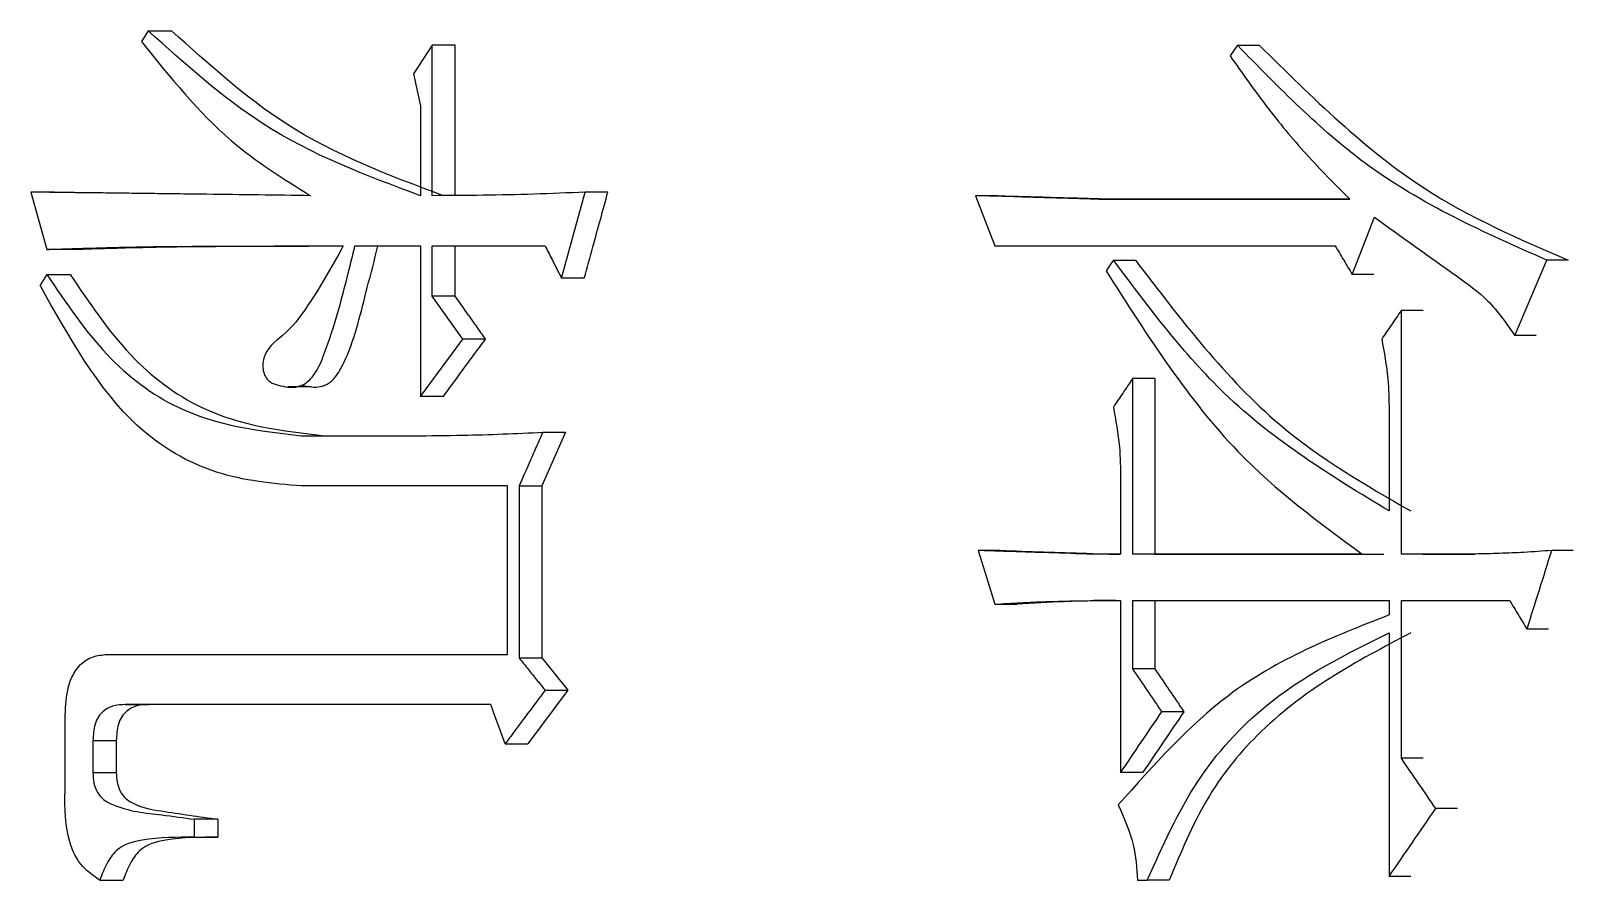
# Model space of a CAD drawing. Header units: millimetres. Extents: x 2160 to 4596, y 811 to 2534.
# Drawn here: x 3266.363 to 3271.017, y 1501.03 to 1503.594 of the extents above; entities that cross this region are included whole.
import ezdxf

# ---------------------------------------------------------------- set-up
doc = ezdxf.new("R2010")
doc.units = ezdxf.units.MM

msp = doc.modelspace()

# ---------------------------------------------------------------- linework, layer by layer
at = {"color": 7, "linetype": 'Continuous', "lineweight": 25}
for p, q in [((3266.7175, 1503.5936), (3266.6966, 1503.5612)), ((3266.7175, 1503.5936), (3266.7877, 1503.5936)), ((3267.5742, 1503.5503), (3267.5176, 1503.4638)), ((3267.5742, 1503.096), (3267.5742, 1503.5503)), ((3267.6433, 1503.5503), (3267.5742, 1503.5503)), ((3267.6433, 1503.096), (3267.6433, 1503.5503)), ((3270.0036, 1503.5504), (3269.9815, 1503.5179)), ((3270.0036, 1503.5504), (3270.0696, 1503.5504)), ((3267.5176, 1503.4638), (3267.5388, 1503.3664)), ((3267.5388, 1503.3664), (3267.5388, 1503.096)), ((3266.3632, 1503.1068), (3266.4117, 1502.9337)), ((3266.4339, 1503.1068), (3266.3632, 1503.1068)), ((3267.9646, 1502.8472), (3268.0358, 1503.1068)), ((3268.1044, 1503.1068), (3268.0358, 1503.1068)), ((3269.2137, 1503.096), (3269.2719, 1502.9446)), ((3269.2807, 1503.096), (3269.2137, 1503.096)), ((3270.3429, 1503.0852), (3269.5855, 1503.0852)), ((3269.5855, 1503.0852), (3269.652, 1503.0852)), ((3269.652, 1503.0852), (3270.3429, 1503.0852)), ((3270.3503, 1502.858), (3270.4169, 1503.0311)), ((3266.4823, 1502.9337), (3266.4117, 1502.9337)), ((3267.3412, 1502.9446), (3267.5388, 1502.9446)), ((3267.5388, 1502.9446), (3267.5388, 1502.4902)), ((3267.5742, 1502.9446), (3267.9147, 1502.9446)), ((3267.5742, 1502.7931), (3267.5742, 1502.9446)), ((3267.6433, 1502.7931), (3267.6433, 1502.9446)), ((3269.2719, 1502.9446), (3270.2985, 1502.9446)), ((3269.6294, 1502.9014), (3269.6959, 1502.9014)), ((3270.4158, 1502.858), (3270.3503, 1502.858)), ((3270.8403, 1502.6742), (3270.9372, 1502.9013)), ((3271.0018, 1502.9013), (3270.9372, 1502.9013)), ((3268.0332, 1502.8472), (3267.9646, 1502.8472)), ((3267.6662, 1502.6633), (3267.5742, 1502.7931)), ((3267.6433, 1502.7931), (3267.5742, 1502.7931)), ((3270.4984, 1502.0143), (3270.4984, 1502.7499)), ((3270.9051, 1502.6742), (3270.8403, 1502.6742)), ((3267.5388, 1502.4902), (3267.6662, 1502.6633)), ((3267.7352, 1502.6633), (3267.6662, 1502.6633)), ((3269.6879, 1502.0143), (3269.6879, 1502.5443)), ((3269.7543, 1502.5443), (3269.6879, 1502.5443)), ((3269.7543, 1502.5443), (3269.7543, 1502.0143)), ((3267.1386, 1502.5195), (3267.2092, 1502.5195)), ((3267.608, 1502.4902), (3267.5388, 1502.4902)), ((3270.4613, 1502.447), (3270.4613, 1502.1442)), ((3267.1793, 1502.3712), (3267.5176, 1502.3712)), ((3267.1793, 1502.3712), (3267.249, 1502.3712)), ((3267.249, 1502.3712), (3267.5176, 1502.3712)), ((3267.9763, 1502.3821), (3267.9053, 1502.2198)), ((3267.9076, 1502.3821), (3267.9763, 1502.3821)), ((3267.801, 1502.2198), (3267.1793, 1502.2198)), ((3267.801, 1501.7114), (3267.801, 1502.2198)), ((3267.8365, 1502.2198), (3267.8365, 1501.7006)), ((3267.8365, 1502.2198), (3267.9053, 1502.2198)), ((3267.9053, 1502.2198), (3267.9053, 1501.7006)), ((3269.6513, 1502.2415), (3269.6513, 1502.0143)), ((3269.2879, 1502.0251), (3269.221, 1502.0251)), ((3271.0167, 1502.0251), (3270.9521, 1502.0251)), ((3269.6513, 1502.0143), (3269.5489, 1502.0143)), ((3269.6155, 1502.0143), (3269.5489, 1502.0143)), ((3269.6155, 1502.0143), (3269.6513, 1502.0143)), ((3270.3799, 1502.0143), (3269.6879, 1502.0143)), ((3269.7543, 1502.0143), (3269.6879, 1502.0143)), ((3269.7543, 1502.0143), (3270.4454, 1502.0143)), ((3270.7212, 1502.0143), (3270.4984, 1502.0143)), ((3270.5637, 1502.0143), (3270.4984, 1502.0143)), ((3270.5637, 1502.0143), (3270.7212, 1502.0143)), ((3269.2719, 1501.8628), (3269.3388, 1501.8628)), ((3269.5709, 1501.8737), (3269.6513, 1501.8737)), ((3269.6374, 1501.8737), (3269.5709, 1501.8737)), ((3269.6513, 1501.8737), (3269.6513, 1501.3544)), ((3269.6879, 1501.8737), (3270.4613, 1501.8737)), ((3269.6879, 1501.6681), (3269.6879, 1501.8737)), ((3269.7543, 1501.8737), (3269.7543, 1501.6681)), ((3270.4613, 1501.8737), (3270.4613, 1501.8304)), ((3270.4984, 1501.8737), (3270.8253, 1501.8737)), ((3270.4984, 1501.3977), (3270.4984, 1501.8737)), ((3270.9422, 1501.7871), (3270.8775, 1501.7871)), ((3270.4613, 1501.7763), (3270.4613, 1501.0407)), ((3266.5991, 1501.7114), (3267.801, 1501.7114)), ((3267.8365, 1501.7006), (3267.9053, 1501.7006)), ((3267.9053, 1501.7006), (3267.9834, 1501.6032)), ((3269.7543, 1501.6681), (3269.6879, 1501.6681)), ((3267.9834, 1501.6032), (3267.8627, 1501.441)), ((3267.9147, 1501.6032), (3267.9834, 1501.6032)), ((3267.7513, 1501.5599), (3266.6478, 1501.5599)), ((3266.6478, 1501.5599), (3266.7182, 1501.5599)), ((3267.7513, 1501.5599), (3266.7182, 1501.5599)), ((3266.4672, 1501.322), (3266.4672, 1501.5275)), ((3269.8421, 1501.5383), (3269.7758, 1501.5383)), ((3266.5505, 1501.4518), (3266.5505, 1501.3544)), ((3266.5505, 1501.4518), (3266.6209, 1501.4518)), ((3266.6209, 1501.4518), (3266.6209, 1501.3544)), ((3267.7939, 1501.441), (3267.8627, 1501.441)), ((3270.5637, 1501.3977), (3270.4984, 1501.3977)), ((3266.5505, 1501.3544), (3266.6209, 1501.3544)), ((3269.7177, 1501.3544), (3269.6513, 1501.3544)), ((3270.6674, 1501.2463), (3270.6023, 1501.2463)), ((3266.857, 1501.1597), (3266.857, 1501.2138)), ((3266.9271, 1501.2138), (3266.857, 1501.2138)), ((3266.9271, 1501.2138), (3266.9271, 1501.1597)), ((3266.857, 1501.1597), (3266.9271, 1501.1597)), ((3266.5713, 1501.0299), (3266.6418, 1501.0299)), ((3269.7026, 1501.0299), (3269.7318, 1501.0299)), ((3269.7981, 1501.0299), (3269.7318, 1501.0299)), ((3270.5267, 1501.0407), (3270.4613, 1501.0407))]:
    msp.add_line(p, q, dxfattribs=at)
at = {"color": 7, "linetype": 'Continuous', "lineweight": 25, "flags": 128}
for points in [[(3266.4117, 1502.858), (3266.4065, 1502.8499), (3266.4013, 1502.8418), (3266.3961, 1502.8337), (3266.3909, 1502.8256)], [(3266.4117, 1502.858), (3266.4426, 1502.858), (3266.4625, 1502.858), (3266.4823, 1502.858)], [(3269.6294, 1502.9014), (3269.6238, 1502.8932), (3269.6157, 1502.881), (3269.6075, 1502.8689)], [(3270.5637, 1502.7499), (3270.5474, 1502.7499), (3270.5311, 1502.7499), (3270.4984, 1502.7499)], [(3269.221, 1502.0251), (3269.2464, 1501.944), (3269.2719, 1501.8628)], [(3267.7939, 1501.441), (3267.7778, 1501.4858), (3267.7646, 1501.5229), (3267.7513, 1501.5599)]]:
    msp.add_lwpolyline(points, dxfattribs=at)
at = {"color": 7, "linetype": 'Continuous', "lineweight": 25}
for points, knots in [([(3266.6966, 1503.5612), (3266.7833, 1503.4538), (3266.9371, 1503.2634), (3267.1254, 1503.1468), (3267.2074, 1503.096)], [0, 0, 0, 0, 0.564151, 1, 1, 1, 1]), ([(3267.5388, 1503.096), (3267.3754, 1503.1567), (3267.0819, 1503.2657), (3266.8294, 1503.4929), (3266.7175, 1503.5936)], [0, 0, 0, 0, 0.556811, 1, 1, 1, 1]), ([(3267.608, 1503.096), (3267.4448, 1503.1567), (3267.1517, 1503.2658), (3266.8995, 1503.4929), (3266.7877, 1503.5936)], [0, 0, 0, 0, 0.556762, 1, 1, 1, 1]), ([(3269.9815, 1503.5179), (3270.0171, 1503.4674), (3270.0904, 1503.3637), (3270.2105, 1503.218), (3270.2987, 1503.1295), (3270.3429, 1503.0852)], [0, 0, 0, 0, 0.321149, 0.659611, 1, 1, 1, 1]), ([(3270.9372, 1502.9013), (3270.7483, 1502.9848), (3270.4085, 1503.135), (3270.1282, 1503.4226), (3270.0036, 1503.5504)], [0, 0, 0, 0, 0.555605, 1, 1, 1, 1]), ([(3270.0696, 1503.5504), (3270.2299, 1503.3921), (3270.5143, 1503.1114), (3270.8538, 1502.9651), (3271.0019, 1502.9013)], [0, 0, 0, 0, 0.5637353, 1, 1, 1, 1]), ([(3267.2074, 1503.096), (3267.1026, 1503.0974), (3266.9912, 1503.0988), (3266.8738, 1503.1004), (3266.8477, 1503.1007), (3266.8216, 1503.101), (3266.7956, 1503.1014), (3266.7695, 1503.1017), (3266.7435, 1503.102), (3266.7175, 1503.1024), (3266.6915, 1503.1027), (3266.6655, 1503.103), (3266.6395, 1503.1033), (3266.6135, 1503.1037), (3266.5875, 1503.104), (3266.5551, 1503.1044), (3266.5292, 1503.1047), (3266.5032, 1503.105), (3266.4773, 1503.1054), (3266.4514, 1503.1057), (3266.4255, 1503.106), (3266.4094, 1503.1062), (3266.3941, 1503.1064), (3266.3798, 1503.1066), (3266.3687, 1503.1067), (3266.3632, 1503.1068)], [0, 0, 0, 0, 0.37025, 0.393391, 0.416531, 0.462812, 0.485953, 0.509093, 0.555374, 0.578515, 0.601655, 0.647937, 0.671077, 0.694218, 0.740499, 0.763639, 0.80992, 0.833061, 0.856201, 0.902482, 0.925623, 0.948764, 0.960334, 0.980167, 1, 1, 1, 1]), ([(3268.0358, 1503.1068), (3267.9843, 1503.1045), (3267.8813, 1503.0998), (3267.7274, 1503.0969), (3267.6252, 1503.0963), (3267.5742, 1503.096)], [0, 0, 0, 0, 0.334125, 0.667044, 1, 1, 1, 1]), ([(3268.0332, 1502.8472), (3268.0418, 1502.8787), (3268.058, 1502.9377), (3268.0817, 1503.0243), (3268.0968, 1503.0793), (3268.1044, 1503.1068)], [0, 0, 0, 0, 0.364068, 0.682034, 1, 1, 1, 1]), ([(3269.5855, 1503.0852), (3269.5834, 1503.0853), (3269.5793, 1503.0854), (3269.5731, 1503.0856), (3269.5669, 1503.0857), (3269.5608, 1503.0859), (3269.5546, 1503.0861), (3269.5484, 1503.0863), (3269.5423, 1503.0865), (3269.5361, 1503.0866), (3269.5299, 1503.0868), (3269.5237, 1503.087), (3269.5176, 1503.0872), (3269.5114, 1503.0873), (3269.5052, 1503.0875), (3269.4991, 1503.0877), (3269.4929, 1503.0879), (3269.4867, 1503.0881), (3269.4816, 1503.0882), (3269.4764, 1503.0884), (3269.4713, 1503.0885), (3269.4651, 1503.0887), (3269.459, 1503.0889), (3269.4528, 1503.0891), (3269.4467, 1503.0892), (3269.4405, 1503.0894), (3269.4343, 1503.0896), (3269.4292, 1503.0897), (3269.4241, 1503.0899), (3269.4189, 1503.09), (3269.4128, 1503.0902), (3269.4066, 1503.0904), (3269.4004, 1503.0906), (3269.3943, 1503.0908), (3269.3881, 1503.0909), (3269.382, 1503.0911), (3269.3768, 1503.0913), (3269.3717, 1503.0914), (3269.3666, 1503.0916), (3269.3604, 1503.0917), (3269.3481, 1503.0921), (3269.305, 1503.0934), (3269.2582, 1503.0947), (3269.2196, 1503.0958), (3269.2137, 1503.096)], [0, 0, 0, 0, 0.016565, 0.03313, 0.049695, 0.066259, 0.082824, 0.099389, 0.115954, 0.132519, 0.149084, 0.165648, 0.182213, 0.198778, 0.215343, 0.231908, 0.248473, 0.265037, 0.281602, 0.289885, 0.306449, 0.323014, 0.339579, 0.356144, 0.372709, 0.389274, 0.405838, 0.422403, 0.430686, 0.447251, 0.463815, 0.48038, 0.496945, 0.51351, 0.530075, 0.54664, 0.563204, 0.571487, 0.588052, 0.604616, 0.621181, 0.687441, 0.952478, 1, 1, 1, 1]), ([(3269.2807, 1503.096), (3269.3134, 1503.0951), (3269.379, 1503.0931), (3269.5027, 1503.0895), (3269.5938, 1503.0869), (3269.652, 1503.0852)], [0, 0, 0, 0, 0.265382, 0.530765, 1, 1, 1, 1]), ([(3270.4169, 1503.0311), (3270.499, 1502.9719), (3270.6134, 1502.8894), (3270.7638, 1502.784), (3270.8147, 1502.711), (3270.8403, 1502.6742)], [0, 0, 0, 0, 0.5576511, 0.7774769, 1, 1, 1, 1]), ([(3266.4117, 1502.9337), (3266.4202, 1502.934), (3266.4373, 1502.9345), (3266.4587, 1502.9352), (3266.4758, 1502.9357), (3266.4886, 1502.9361), (3266.5015, 1502.9365), (3266.5143, 1502.9369), (3266.5272, 1502.9373), (3266.5443, 1502.9378), (3266.5657, 1502.9384), (3266.5914, 1502.9391), (3266.6171, 1502.9398), (3266.6429, 1502.9404), (3266.6686, 1502.9409), (3266.6944, 1502.9414), (3266.7287, 1502.9421), (3266.8233, 1502.9432), (3266.9267, 1502.9435), (3267.0174, 1502.9438), (3267.0434, 1502.9439), (3267.0563, 1502.944), (3267.0736, 1502.944), (3267.0909, 1502.9441), (3267.1082, 1502.9441), (3267.1212, 1502.9442), (3267.1342, 1502.9442), (3267.1472, 1502.9442), (3267.1602, 1502.9442), (3267.1732, 1502.9443), (3267.1862, 1502.9443), (3267.1992, 1502.9443), (3267.21, 1502.9444), (3267.2187, 1502.9444), (3267.2252, 1502.9444), (3267.2317, 1502.9444), (3267.2382, 1502.9444), (3267.2447, 1502.9444), (3267.2512, 1502.9444), (3267.2599, 1502.9445), (3267.2686, 1502.9445), (3267.2772, 1502.9445), (3267.2837, 1502.9445), (3267.2903, 1502.9445), (3267.2977, 1502.9445), (3267.3029, 1502.9445), (3267.306, 1502.9446)], [0, 0, 0, 0, 0.028899, 0.057798, 0.072248, 0.086697, 0.101147, 0.115596, 0.130046, 0.144495, 0.173394, 0.202293, 0.231192, 0.260091, 0.28899, 0.317889, 0.346789, 0.404587, 0.63578, 0.693578, 0.708028, 0.722478, 0.736927, 0.765826, 0.780276, 0.794725, 0.809175, 0.823624, 0.838074, 0.852523, 0.866973, 0.881422, 0.895872, 0.903096, 0.910321, 0.917546, 0.924771, 0.931996, 0.93922, 0.946445, 0.960895, 0.968119, 0.975344, 0.982569, 0.989794, 1, 1, 1, 1]), ([(3266.4823, 1502.9337), (3266.5165, 1502.9348), (3266.5678, 1502.9364), (3266.6535, 1502.9389), (3266.7735, 1502.942), (3266.948, 1502.9434), (3267.1243, 1502.9439), (3267.2445, 1502.9442), (3267.2932, 1502.9444), (3267.3059, 1502.9444)], [0, 0, 0, 0, 0.125443, 0.188165, 0.313609, 0.564502, 0.824135, 0.953953, 1, 1, 1, 1]), ([(3267.306, 1502.9445), (3267.2693, 1502.8789), (3267.2163, 1502.784), (3267.1353, 1502.6771), (3267.0776, 1502.6429), (3267.0631, 1502.5964), (3267.0625, 1502.5766), (3267.0663, 1502.5576), (3267.0746, 1502.5424), (3267.0891, 1502.53), (3267.1206, 1502.5204), (3267.158, 1502.5133), (3267.1971, 1502.5306), (3267.2262, 1502.5631), (3267.2752, 1502.6825), (3267.3093, 1502.8141), (3267.3366, 1502.9256), (3267.3412, 1502.9445)], [0, 0, 0, 0, 0.209542, 0.302718, 0.395823, 0.412031, 0.428214, 0.444989, 0.461063, 0.475111, 0.504204, 0.574217, 0.604801, 0.646447, 0.701904, 0.949434, 1, 1, 1, 1]), ([(3267.1774, 1502.5245), (3267.1947, 1502.5208), (3267.2214, 1502.515), (3267.2581, 1502.5246), (3267.2857, 1502.5503), (3267.334, 1502.6378), (3267.3659, 1502.773), (3267.3975, 1502.8919), (3267.4093, 1502.9391), (3267.4106, 1502.9445)], [0, 0, 0, 0, 0.122922, 0.190849, 0.258594, 0.353349, 0.745947, 0.970578, 1, 1, 1, 1]), ([(3267.9147, 1502.9446), (3267.9217, 1502.9309), (3267.9335, 1502.9079), (3267.9501, 1502.8754), (3267.9598, 1502.8566), (3267.9646, 1502.8472)], [0, 0, 0, 0, 0.419956, 0.709979, 1, 1, 1, 1]), ([(3270.2985, 1502.9446), (3270.3072, 1502.9302), (3270.3244, 1502.9013), (3270.3417, 1502.8725), (3270.3503, 1502.858)], [0, 0, 0, 0, 0.499999, 1, 1, 1, 1]), ([(3266.4117, 1502.858), (3266.4688, 1502.7729), (3266.5818, 1502.6046), (3266.8437, 1502.4104), (3267.0526, 1502.386), (3267.1793, 1502.3713)], [0, 0, 0, 0, 0.287344, 0.567754, 1, 1, 1, 1]), ([(3266.4823, 1502.858), (3266.5394, 1502.7729), (3266.6521, 1502.6047), (3266.9138, 1502.4104), (3267.1224, 1502.386), (3267.249, 1502.3713)], [0, 0, 0, 0, 0.2874426, 0.5678564, 1, 1, 1, 1]), ([(3269.6075, 1502.8689), (3269.7318, 1502.6739), (3269.9517, 1502.3287), (3270.2501, 1502.1096), (3270.3799, 1502.0143)], [0, 0, 0, 0, 0.565165, 1, 1, 1, 1]), ([(3270.4613, 1502.1442), (3270.2885, 1502.2492), (3269.9766, 1502.4386), (3269.7365, 1502.7587), (3269.6294, 1502.9014)], [0, 0, 0, 0, 0.5542561, 1, 1, 1, 1]), ([(3269.6959, 1502.9014), (3269.8332, 1502.7216), (3270.0762, 1502.4034), (3270.3902, 1502.2228), (3270.5267, 1502.1442)], [0, 0, 0, 0, 0.565266, 1, 1, 1, 1]), ([(3267.1793, 1502.2198), (3267.0931, 1502.2272), (3266.9198, 1502.2422), (3266.6215, 1502.4139), (3266.479, 1502.6683), (3266.3909, 1502.8256)], [0, 0, 0, 0, 0.274101, 0.551296, 1, 1, 1, 1]), ([(3267.7352, 1502.6633), (3267.7267, 1502.6753), (3267.7096, 1502.6994), (3267.679, 1502.7427), (3267.6569, 1502.7739), (3267.6433, 1502.7931)], [0, 0, 0, 0, 0.277956, 0.555911, 1, 1, 1, 1]), ([(3270.4984, 1502.7499), (3270.4885, 1502.7354), (3270.4687, 1502.7066), (3270.449, 1502.6777), (3270.4391, 1502.6633)], [0, 0, 0, 0, 0.499998, 1, 1, 1, 1]), ([(3267.608, 1502.4902), (3267.6253, 1502.5138), (3267.6552, 1502.5545), (3267.6976, 1502.6122), (3267.7227, 1502.6463), (3267.7352, 1502.6633)], [0, 0, 0, 0, 0.40915, 0.704575, 1, 1, 1, 1]), ([(3270.4391, 1502.6633), (3270.4465, 1502.6236), (3270.4597, 1502.5524), (3270.4608, 1502.4793), (3270.4613, 1502.447)], [0, 0, 0, 0, 0.558835, 1, 1, 1, 1]), ([(3269.6879, 1502.5443), (3269.6781, 1502.5299), (3269.6586, 1502.5011), (3269.6391, 1502.4722), (3269.6294, 1502.4578)], [0, 0, 0, 0, 0.499998, 1, 1, 1, 1]), ([(3269.6294, 1502.4578), (3269.6366, 1502.418), (3269.6497, 1502.3469), (3269.6508, 1502.2737), (3269.6513, 1502.2415)], [0, 0, 0, 0, 0.558835, 1, 1, 1, 1]), ([(3267.5176, 1502.3712), (3267.5673, 1502.3716), (3267.6569, 1502.3723), (3267.787, 1502.3763), (3267.8674, 1502.3801), (3267.9076, 1502.3821)], [0, 0, 0, 0, 0.382976, 0.691466, 1, 1, 1, 1]), ([(3267.9076, 1502.3821), (3267.9013, 1502.3676), (3267.8887, 1502.3388), (3267.865, 1502.2847), (3267.8476, 1502.2451), (3267.8365, 1502.2198)], [0, 0, 0, 0, 0.266473, 0.532946, 1, 1, 1, 1]), ([(3269.5489, 1502.0143), (3269.5052, 1502.0157), (3269.4588, 1502.0173), (3269.4097, 1502.0189), (3269.3988, 1502.0192), (3269.3879, 1502.0196), (3269.377, 1502.02), (3269.3688, 1502.0202), (3269.3579, 1502.0206), (3269.347, 1502.0209), (3269.3361, 1502.0213), (3269.328, 1502.0216), (3269.3171, 1502.0219), (3269.3076, 1502.0222), (3269.2994, 1502.0225), (3269.2939, 1502.0227), (3269.2885, 1502.0229), (3269.2831, 1502.023), (3269.279, 1502.0232), (3269.2749, 1502.0233), (3269.2695, 1502.0235), (3269.264, 1502.0237), (3269.2586, 1502.0239), (3269.2545, 1502.024), (3269.2491, 1502.0242), (3269.2436, 1502.0243), (3269.2382, 1502.0245), (3269.2341, 1502.0247), (3269.2284, 1502.0249), (3269.224, 1502.025), (3269.221, 1502.0251)], [0, 0, 0, 0, 0.398889, 0.42382, 0.44875, 0.498611, 0.523542, 0.548473, 0.573403, 0.623264, 0.648195, 0.673125, 0.698056, 0.747917, 0.760382, 0.772848, 0.797778, 0.810243, 0.822709, 0.835174, 0.847639, 0.87257, 0.885035, 0.8975, 0.909966, 0.934896, 0.947361, 0.959827, 0.972292, 1, 1, 1, 1]), ([(3269.2879, 1502.0251), (3269.3097, 1502.0244), (3269.375, 1502.0222), (3269.4842, 1502.0186), (3269.5717, 1502.0157), (3269.6155, 1502.0143)], [0, 0, 0, 0, 0.199704, 0.599851, 1, 1, 1, 1]), ([(3270.9521, 1502.0251), (3270.9242, 1502.023), (3270.8717, 1502.0191), (3270.7947, 1502.0159), (3270.7457, 1502.0148), (3270.7212, 1502.0143)], [0, 0, 0, 0, 0.362394, 0.681159, 1, 1, 1, 1]), ([(3270.8775, 1501.7871), (3270.8899, 1501.8268), (3270.9148, 1501.9061), (3270.9397, 1501.9854), (3270.9521, 1502.0251)], [0, 0, 0, 0, 0.5, 1, 1, 1, 1]), ([(3269.2719, 1501.8628), (3269.2976, 1501.8645), (3269.349, 1501.8677), (3269.4486, 1501.8721), (3269.5227, 1501.8731), (3269.5709, 1501.8737)], [0, 0, 0, 0, 0.258773, 0.517554, 1, 1, 1, 1]), ([(3269.6374, 1501.8737), (3269.5857, 1501.873), (3269.4859, 1501.8718), (3269.3866, 1501.8658), (3269.3388, 1501.8628)], [0, 0, 0, 0, 0.518265, 1, 1, 1, 1]), ([(3270.8253, 1501.8737), (3270.834, 1501.8592), (3270.8514, 1501.8304), (3270.8688, 1501.8016), (3270.8775, 1501.7871)], [0, 0, 0, 0, 0.499999, 1, 1, 1, 1]), ([(3270.4613, 1501.8304), (3270.2931, 1501.7645), (3269.9897, 1501.6458), (3269.7505, 1501.3769), (3269.644, 1501.2571)], [0, 0, 0, 0, 0.554476, 1, 1, 1, 1]), ([(3269.7318, 1501.0299), (3269.7784, 1501.1336), (3269.8706, 1501.3389), (3270.1203, 1501.608), (3270.3327, 1501.7128), (3270.4613, 1501.7763)], [0, 0, 0, 0, 0.286997, 0.568308, 1, 1, 1, 1]), ([(3270.5267, 1501.7763), (3270.3636, 1501.6902), (3270.1343, 1501.5693), (3269.9014, 1501.2786), (3269.8328, 1501.1133), (3269.7981, 1501.0299)], [0, 0, 0, 0, 0.550002, 0.773014, 1, 1, 1, 1]), ([(3266.4672, 1501.5275), (3266.4683, 1501.5571), (3266.4706, 1501.6151), (3266.5065, 1501.6825), (3266.5543, 1501.7084), (3266.5842, 1501.7104), (3266.5991, 1501.7114)], [0, 0, 0, 0, 0.294497, 0.575733, 0.789018, 1, 1, 1, 1]), ([(3267.8365, 1501.7006), (3267.8456, 1501.6893), (3267.8631, 1501.6674), (3267.8892, 1501.635), (3267.9062, 1501.6138), (3267.9147, 1501.6032)], [0, 0, 0, 0, 0.34784, 0.673919, 1, 1, 1, 1]), ([(3269.7758, 1501.5383), (3269.7612, 1501.56), (3269.7319, 1501.6032), (3269.7026, 1501.6465), (3269.6879, 1501.6681)], [0, 0, 0, 0, 0.499998, 1, 1, 1, 1]), ([(3269.7543, 1501.6681), (3269.7689, 1501.6465), (3269.7982, 1501.6032), (3269.8275, 1501.56), (3269.8421, 1501.5383)], [0, 0, 0, 0, 0.4999999, 1, 1, 1, 1]), ([(3267.9147, 1501.6032), (3267.8972, 1501.5797), (3267.8683, 1501.5409), (3267.828, 1501.4868), (3267.8053, 1501.4562), (3267.7939, 1501.441)], [0, 0, 0, 0, 0.434497, 0.717248, 1, 1, 1, 1]), ([(3266.6478, 1501.5599), (3266.6365, 1501.5594), (3266.6137, 1501.5583), (3266.5857, 1501.5449), (3266.5666, 1501.5242), (3266.5531, 1501.4946), (3266.5515, 1501.4687), (3266.5505, 1501.4518)], [0, 0, 0, 0, 0.24079, 0.483382, 0.613891, 0.747761, 1, 1, 1, 1]), ([(3266.7182, 1501.5599), (3266.7068, 1501.5594), (3266.6841, 1501.5583), (3266.6561, 1501.5449), (3266.637, 1501.5242), (3266.6235, 1501.4946), (3266.622, 1501.4687), (3266.6209, 1501.4518)], [0, 0, 0, 0, 0.24066, 0.483157, 0.613661, 0.74758, 1, 1, 1, 1]), ([(3269.6513, 1501.3544), (3269.672, 1501.3851), (3269.7135, 1501.4464), (3269.7551, 1501.5077), (3269.7758, 1501.5383)], [0, 0, 0, 0, 0.5, 1, 1, 1, 1]), ([(3269.8421, 1501.5383), (3269.8214, 1501.5077), (3269.7799, 1501.4464), (3269.7385, 1501.3851), (3269.7177, 1501.3544)], [0, 0, 0, 0, 0.499999, 1, 1, 1, 1]), ([(3270.6023, 1501.2463), (3270.5849, 1501.2715), (3270.5503, 1501.322), (3270.5157, 1501.3725), (3270.4984, 1501.3977)], [0, 0, 0, 0, 0.499998, 1, 1, 1, 1]), ([(3266.5713, 1501.0299), (3266.5507, 1501.0438), (3266.5089, 1501.072), (3266.4629, 1501.1791), (3266.4655, 1501.2671), (3266.4672, 1501.322)], [0, 0, 0, 0, 0.268924, 0.544059, 1, 1, 1, 1]), ([(3266.5505, 1501.3544), (3266.551, 1501.3437), (3266.5521, 1501.3221), (3266.5629, 1501.2945), (3266.5826, 1501.2712), (3266.647, 1501.2382), (3266.7416, 1501.2297), (3266.8242, 1501.2183), (3266.857, 1501.2138)], [0, 0, 0, 0, 0.06555, 0.131385, 0.187199, 0.284615, 0.7156, 1, 1, 1, 1]), ([(3266.6209, 1501.3544), (3266.6214, 1501.3445), (3266.6223, 1501.325), (3266.6318, 1501.2969), (3266.6486, 1501.2757), (3266.6896, 1501.2492), (3266.7844, 1501.2342), (3266.8705, 1501.2219), (3266.9271, 1501.2138)], [0, 0, 0, 0, 0.0603351, 0.1198881, 0.185788, 0.2512462, 0.5074615, 1, 1, 1, 1]), ([(3269.644, 1501.2571), (3269.6617, 1501.2181), (3269.6935, 1501.1478), (3269.6998, 1501.0662), (3269.7026, 1501.0299)], [0, 0, 0, 0, 0.554344, 1, 1, 1, 1]), ([(3270.4613, 1501.0407), (3270.4848, 1501.075), (3270.5317, 1501.1435), (3270.5787, 1501.212), (3270.6023, 1501.2463)], [0, 0, 0, 0, 0.5, 1, 1, 1, 1]), ([(3266.857, 1501.1597), (3266.8049, 1501.1596), (3266.7256, 1501.1593), (3266.6298, 1501.1355), (3266.59, 1501.0804), (3266.5776, 1501.0469), (3266.5713, 1501.0299)], [0, 0, 0, 0, 0.492388, 0.748171, 0.872567, 1, 1, 1, 1]), ([(3266.9271, 1501.1597), (3266.875, 1501.1596), (3266.7958, 1501.1593), (3266.7001, 1501.1355), (3266.6605, 1501.0804), (3266.648, 1501.0469), (3266.6418, 1501.0299)], [0, 0, 0, 0, 0.492277, 0.748028, 0.872473, 1, 1, 1, 1])]:
    msp.add_open_spline(points, degree=3, knots=knots, dxfattribs=at)

doc.saveas('drawing.dxf')
